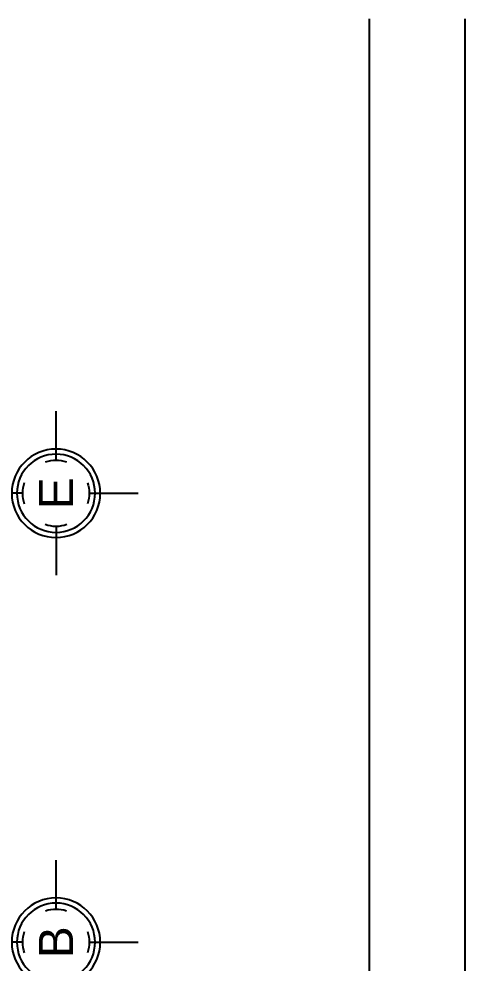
# Model space of a CAD drawing. Header units: inches. Extents: x -9 to 337, y -247 to 209.
# Drawn here: x 304.25 to 308.92, y 95.69 to 105.57 of the extents above; entities that cross this region are included whole.
import ezdxf
from ezdxf.enums import TextEntityAlignment as Align

# ---------------------------------------------------------------- set-up
doc = ezdxf.new("R2010")
doc.units = ezdxf.units.IN
doc.header["$MEASUREMENT"] = 0
doc.linetypes.add('CENTER2', pattern=[1.125, 0.75, -0.125, 0.125, -0.125])
doc.styles.get("Standard").update_dxf_attribs({"font": 'arial.ttf'})

# ---------------------------------------------------------------- blocks, each defined once
blk = doc.blocks.new('EJE NORTE NUEVO')
at = {"color": 8}
for p, q in [((0, 3.2523), (0, 3.7639)), ((-0.3472, 2.9051), (-0.8588, 2.9051)), ((0.3472, 2.9051), (0.8588, 2.9051))]:
    blk.add_line(p, q, dxfattribs=at)
at = {"color": 2, "linetype": 'CENTER2'}
blk.add_line((0, 2.5579), (0, -2.5579), dxfattribs=at)
at = {"color": 8}
blk.add_circle((0, 2.9051), 0.4631, dxfattribs=at)
at = {"color": 4}
blk.add_circle((0, 2.9051), 0.4093, dxfattribs=at)
at = {"color": 8}
for start, end in [(71.41612, 108.58388), (160.69933, 199.27842), (341.76936, 18.25289), (251.05257, 288.94743)]:
    blk.add_arc((0, 2.9051), 0.3472, start, end, dxfattribs=at)
at = {"color": 4}
blk.add_attdef('A', text='', height=0.3581, dxfattribs=at).set_placement((0, 2.9051), align=Align.MIDDLE_CENTER)

msp = doc.modelspace()

# ---------------------------------------------------------------- linework, layer by layer
at = {"color": 8}
for p, q in [((307.9229, 87.9633), (307.9229, 105.5735)), ((308.9229, 87.9633), (308.9229, 105.5735))]:
    msp.add_line(p, q, dxfattribs=at)

# ---------------------------------------------------------------- block references
at = {"color": 4}
ref = msp.add_blockref('EJE NORTE NUEVO', (301.737, 100.6066), dxfattribs=dict(at, xscale=-1, rotation=270))
ref.add_attrib('A', 'E', dxfattribs={"color": 4, "height": 0.3581, "rotation": 90}).set_placement((304.6422, 100.6066), align=Align.MIDDLE_CENTER)
ref = msp.add_blockref('EJE NORTE NUEVO', (301.737, 95.9066), dxfattribs=dict(at, xscale=-1, rotation=270))
ref.add_attrib('A', 'B', dxfattribs={"color": 4, "height": 0.3581, "rotation": 90}).set_placement((304.6422, 95.9066), align=Align.MIDDLE_CENTER)

doc.saveas('drawing.dxf')
